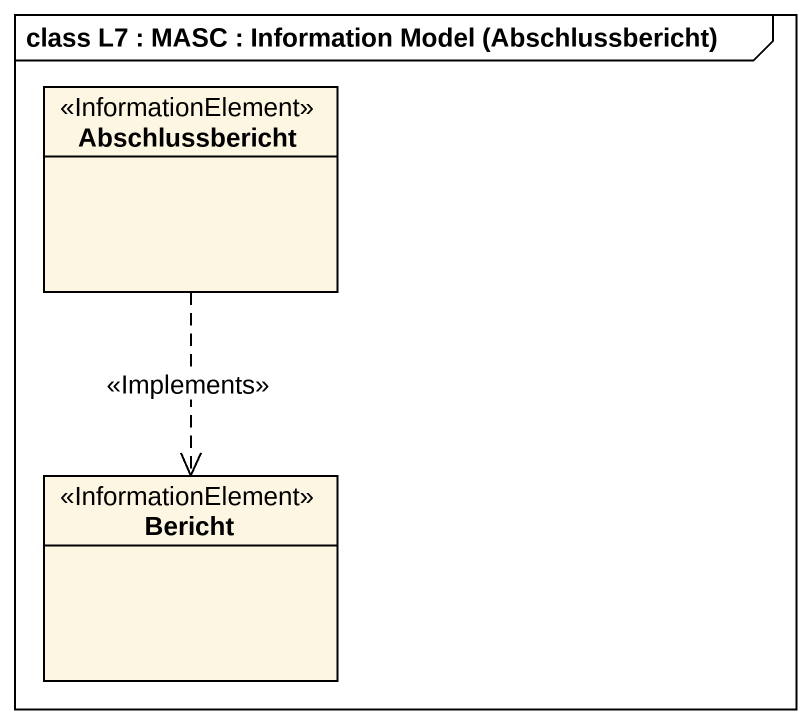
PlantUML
@startuml
mainframe class L7 : MASC : Information Model (Abschlussbericht)
hide circle
hide empty members
class Abschlussbericht <<InformationElement>>
class Bericht <<InformationElement>>
Abschlussbericht ..> Bericht : <<Implements>>
@enduml
